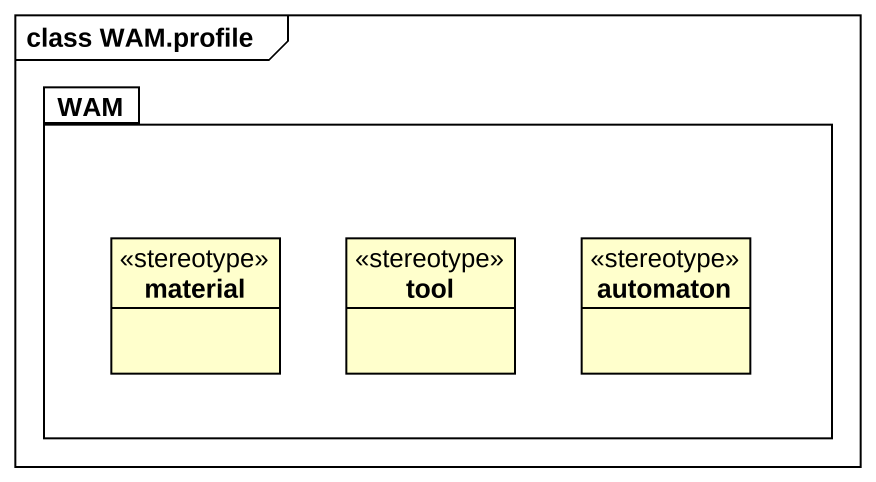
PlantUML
@startuml
mainframe class WAM.profile
hide circle
hide empty members
package WAM {
  class material <<stereotype>>
  class tool <<stereotype>>
  class automaton <<stereotype>>
}
@enduml
